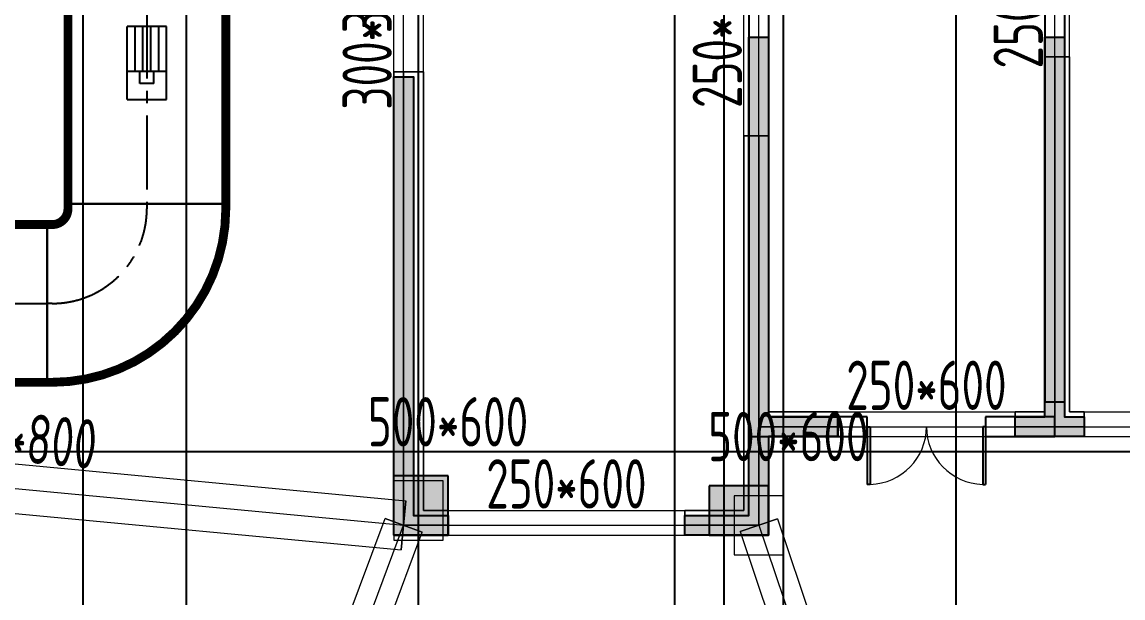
# Model space of a CAD drawing. Extents: x 369444 to 684549, y -549309 to 575337.
# Drawn here: x 559906 to 571067, y 448719 to 454562 of the extents above; entities that cross this region are included whole.
import ezdxf

# ---------------------------------------------------------------- set-up
doc = ezdxf.new("R2010")
doc.units = 0
doc.header["$LTSCALE"] = 1000
doc.header["$MEASUREMENT"] = 0
doc.linetypes.add('CENTER2', pattern=[1.125, 0.75, -0.125, 0.125, -0.125])
for name, color, linetype, lineweight, true_color in [('-1-0-1', 7, 'Continuous', 0, 0xc0c0c0), ('-1-1-2', 7, 'Continuous', 0, 0xc0c0c0), ('-2-0-1', 1, 'Continuous', 0, 0xff0000), ('-2-1-2', 9, 'Continuous', 0, 0x808080), ('1-6-1', 7, 'Continuous', 0, 0x55ff55), ('1-6-2', 7, 'Continuous', 0, 0x55ff55), ('11-6-1', 2, 'Continuous', 0, 0xffff00), ('11-6-2', 2, 'Continuous', 0, 0xffff00), ('11-6-5', 2, 'Continuous', 0, 0xffff00), ('12-6-1', 4, 'Continuous', 0, 0x00ffff), ('12-6-2', 4, 'Continuous', 0, 0x00ffff), ('12-6-5', 4, 'Continuous', 0, 0x00ffff)]:
    doc.layers.add(name, color=color, linetype=linetype, lineweight=lineweight, true_color=true_color)
for name, color, linetype in [('A-WALL-HATCH', 8, 'Continuous'), ('COLUMN', 9, 'Continuous'), ('DOTE', 1, 'Continuous'), ('DUCT-排烟中心线', 5, 'CENTER2'), ('DUCT-排烟法兰', 4, 'Continuous'), ('DUCT-排烟管', 2, 'Continuous'), ('DUCT-排烟管端线', 4, 'Continuous'), ('SURFACE', 6, 'Continuous'), ('WALL', 9, 'Continuous'), ('WINDOW', 4, 'Continuous'), ('砼墙', 151, 'Continuous'), ('风管标注', 3, 'Continuous')]:
    doc.layers.add(name, color=color, linetype=linetype)
doc.styles.add('yjkcad', font='yjkeng.shx', dxfattribs={"width": 0.7, "height": 250, "bigfont": 'yjkchn.shx'})

# ---------------------------------------------------------------- blocks, each defined once
blk = doc.blocks.new('$DorLib2D$00000002')
for p, q in [((-0.5, 0), (-0.5, 0.4875)), ((-0.475, 0.4875), (-0.5, 0.4875)), ((-0.475, 0), (-0.475, 0.4875)), ((0.475, 0), (0.475, 0.4875)), ((0.475, 0.4875), (0.5, 0.4875)), ((0.5, 0), (0.5, 0.4875)), ((-0.5, 0), (-0.475, 0)), ((0.5, 0), (0.475, 0))]:
    blk.add_line(p, q)
at = {"lineweight": 13}
for centre, start, end in [((-0.4875, 0), 0, 88.53072), ((0.4875, 0), 91.46928, 180)]:
    blk.add_arc(centre, 0.4875, start, end, dxfattribs=at)
blk = doc.blocks.new('N-风管')
at = {"color": 0, "linetype": 'Continuous'}
for p, q in [((38489396927.933502, 3905548248.807505, 2600.00001), (38489396927.933502, 3905548989.807505, 2600.00001)), ((38489397007.933502, 3905548533.796105, 2600.00001), (38489397007.933502, 3905548989.807505, 2600.00001)), ((38489397087.933502, 3905548533.796105, 2600.00001), (38489397087.933502, 3905548989.807505, 2600.00001)), ((38489397167.933502, 3905548533.796105, 2600.00001), (38489397167.933502, 3905548989.807505, 2600.00001)), ((38489397247.933502, 3905548533.796105, 2600.00001), (38489397247.933502, 3905548989.807505, 2600.00001)), ((38489397055.933502, 3905548413.013105, 2600.00001), (38489397055.933502, 3905548533.796105, 2600.00001))]:
    blk.add_line(p, q, dxfattribs=at)
at = {"color": 0}
for p, q in [((38489397327.933502, 3905548989.807505, 2600.00001), (38489396927.933502, 3905548989.807505, 2600.00001)), ((38489397327.933502, 3905548248.807505, 2600.00001), (38489397327.933502, 3905548989.807505, 2600.00001)), ((38489397327.933502, 3905548533.796105, 2600.00001), (38489396927.933502, 3905548533.796105, 2600.00001)), ((38489397199.933502, 3905548413.013105, 2600.00001), (38489397199.933502, 3905548533.796105, 2600.00001)), ((38489397199.933502, 3905548413.013105, 2600.00001), (38489397055.933502, 3905548413.013105, 2600.00001)), ((38489396927.933502, 3905548248.807505, 2600.00001), (38489397327.933502, 3905548248.807505, 2600.00001))]:
    blk.add_line(p, q, dxfattribs=at)
at = {"layer": 'DUCT-排烟中心线', "color": 0}
for p, q in [((38489397127.934921, 3905550337.100437), (38489397127.844254, 3905547190.673002)), ((38489397127.844238, 3905547190.473002), (38489397127.842827, 3905547140.473002)), ((38489394640.664337, 3905546180.5), (38489396117.642838, 3905546180.5)), ((38489396167.842827, 3905546180.5), (38489396117.842827, 3905546180.5))]:
    blk.add_line(p, q, dxfattribs=at)
blk.add_arc((38489396167.842842, 3905547140.499999), 959.999993, 269.9999995464, 359.9983887584, dxfattribs=at)
at = {"layer": 'DUCT-排烟法兰', "color": 0}
for p, q in [((38489397967.844254, 3905547190.540959), (38489396287.844254, 3905547190.605046)), ((38489396117.742844, 3905547020.5), (38489396117.742844, 3905545340.5))]:
    blk.add_line(p, q, dxfattribs=at)
at = {"layer": 'DUCT-排烟管', "color": 0, "const_width": 90}
for points in [[(38489396327.934921, 3905550337.123491), (38489396327.844254, 3905547190.696057)], [(38489397927.844254, 3905547190.649948), (38489397927.934921, 3905550337.077382)], [(38489396327.842827, 3905547140.495502), (38489396327.844238, 3905547190.495502)], [(38489397927.844238, 3905547190.450503), (38489397927.842827, 3905547140.450503)], [(38489396117.642838, 3905546980.5), (38489394640.664337, 3905546980.5)], [(38489396117.842827, 3905546980.5), (38489396167.842827, 3905546980.5)], [(38489394640.664337, 3905545380.5), (38489396117.642838, 3905545380.5)], [(38489396167.842827, 3905545380.5), (38489396117.842827, 3905545380.5)]]:
    blk.add_lwpolyline(points, dxfattribs=at)
at = {"layer": 'DUCT-排烟管', "color": 0, "extrusion": (0, 0, -1), "const_width": 90}
for points in [[(-38489396327.842827, 3905547140.495502, 0.4142052848), (-38489396167.842827, 3905546980.499993)], [(-38489397927.842827, 3905547140.450503, 0.4142053249), (-38489396167.842827, 3905545380.500002)]]:
    blk.add_lwpolyline(points, format="xyb", dxfattribs=at)
at = {"layer": 'DUCT-排烟管端线', "color": 0}
for p, q in [((38489397927.844238, 3905547190.450503), (38489396327.844238, 3905547190.495502)), ((38489396327.844254, 3905547190.696057), (38489397927.844254, 3905547190.649948)), ((38489396117.642838, 3905545380.5), (38489396117.642838, 3905546980.5)), ((38489396117.842827, 3905545380.5), (38489396117.842827, 3905546980.5))]:
    blk.add_line(p, q, dxfattribs=at)

msp = doc.modelspace()

# ---------------------------------------------------------------- hatches: boundary and pattern name
at = {"layer": 'A-WALL-HATCH'}
for points in [[(563673.3, 449357), (564224.7, 449357), (564224.7, 449957), (563673.3, 449957)], [(566873.3, 449357), (567473.3, 449357), (567473.3, 449857), (566873.3, 449857)]]:
    msp.add_hatch(color=256, dxfattribs=at).paths.add_polyline_path(points)
at = {"layer": 'SURFACE'}
h = msp.add_hatch(color=8, dxfattribs=at)
h.dxf.hatch_style = 1
h.paths.add_polyline_path([(568174.5, 450357), (567474.5, 450357), (567474.5, 449357), (566624.5, 449357), (566624.5, 449557), (567274.5, 449557), (567274.5, 450557), (567274.5, 454407), (567474.5, 454407), (567474.5, 450557), (568174.5, 450557)])
h = msp.add_hatch(color=8, dxfattribs=at)
h.dxf.hatch_style = 1
h.paths.add_polyline_path([(570474.5, 454407), (570474.5, 450557), (570674.5, 450557), (570674.5, 450357), (570274.5, 450357), (569974.5, 450357), (569974.5, 450557), (570274.5, 450557), (570274.5, 454407)])
h = msp.add_hatch(color=8, dxfattribs=at)
h.dxf.hatch_style = 1
h.paths.add_polyline_path([(564224.5, 449557), (564224.5, 449357), (563674.5, 449357), (563674.5, 454007), (563874.5, 454007), (563874.5, 449557)])

# ---------------------------------------------------------------- linework, layer by layer
at = {"layer": '-1-0-1', "color": 0}
for p in [(570374.3, 454206.9, -3600), (563774.3, 454056.9, -3600), (563774.3, 453406.9, -3600), (567374.3, 453406.9, -3600), (567374.3, 450456.9, -3600), (568174.3, 450456.9, -3600), (569974.3, 450456.9, -3600), (570374.3, 450456.9, -3600), (570674.3, 450456.9, -3600), (563774.3, 449456.9, -3600), (564224.3, 449456.9, -3600), (566624.3, 449456.9, -3600), (567374.3, 449456.9, -3600)]:
    msp.add_point(p, dxfattribs=at)
at = {"layer": '-1-1-2', "color": 0}
for p, q in [((570374.3, 454206.9, -3600), (570374.3, 454206.9)), ((563774.3, 454056.9, -3600), (563774.3, 454056.9)), ((563774.3, 453406.9, -3600), (563774.3, 453406.9)), ((567374.3, 453406.9, -3600), (567374.3, 453406.9)), ((567374.3, 450456.9, -3600), (567374.3, 450456.9)), ((568174.3, 450456.9, -3600), (568174.3, 450456.9)), ((569974.3, 450456.9, -3600), (569974.3, 450456.9)), ((570374.3, 450456.9, -3600), (570374.3, 450456.9)), ((570674.3, 450456.9, -3600), (570674.3, 450456.9)), ((563774.3, 449456.9, -3600), (563774.3, 449456.9)), ((564224.3, 449456.9, -3600), (564224.3, 449456.9)), ((566624.3, 449456.9, -3600), (566624.3, 449456.9)), ((567374.3, 449456.9, -3600), (567374.3, 449456.9))]:
    msp.add_line(p, q, dxfattribs=at)
at = {"layer": '-2-0-1', "color": 0}
for p, q in [((567374.3, 453406.9, -3600), (567374.3, 455606.9, -3600)), ((570374.3, 454206.9, -3600), (570374.3, 455606.9, -3600)), ((563774.3, 454056.9, -3600), (563774.3, 454907.1, -3600)), ((570374.3, 450456.9, -3600), (570374.3, 454206.9, -3600)), ((563774.3, 453406.9, -3600), (563774.3, 454056.9, -3600)), ((563774.3, 449456.9, -3600), (563774.3, 453406.9, -3600)), ((567374.3, 450456.9, -3600), (567374.3, 453406.9, -3600)), ((567374.3, 449456.9, -3600), (567374.3, 450456.9, -3600)), ((567374.3, 450456.9, -3600), (568174.3, 450456.9, -3600)), ((568174.3, 450456.9, -3600), (569974.3, 450456.9, -3600)), ((569974.3, 450456.9, -3600), (570374.3, 450456.9, -3600)), ((570374.3, 450456.9, -3600), (570674.3, 450456.9, -3600)), ((570674.3, 450456.9, -3600), (573374.3, 450456.9, -3600)), ((555824.3, 450207.1, -3600), (563774.3, 449456.9, -3600)), ((561574.3, 443557.1, -3600), (563774.3, 449456.9, -3600)), ((563774.3, 449456.9, -3600), (564224.3, 449456.9, -3600)), ((564224.3, 449456.9, -3600), (566624.3, 449456.9, -3600)), ((566624.3, 449456.9, -3600), (567374.3, 449456.9, -3600)), ((567374.3, 449456.9, -3600), (569374.3, 443557.1, -3600))]:
    msp.add_line(p, q, dxfattribs=at)
at = {"layer": '-2-1-2', "color": 0}
for p, q in [((567374.3, 453406.9), (567374.3, 455606.9)), ((570374.3, 454206.9), (570374.3, 455606.9)), ((563774.3, 454056.9), (563774.3, 454907.1)), ((570374.3, 450456.9), (570374.3, 454206.9)), ((563774.3, 453406.9), (563774.3, 454056.9)), ((563774.3, 449456.9), (563774.3, 453406.9)), ((567374.3, 450456.9), (567374.3, 453406.9)), ((567374.3, 449456.9), (567374.3, 450456.9)), ((567374.3, 450456.9), (568174.3, 450456.9)), ((568174.3, 450456.9), (569974.3, 450456.9)), ((569974.3, 450456.9), (570374.3, 450456.9)), ((570374.3, 450456.9), (570674.3, 450456.9)), ((570674.3, 450456.9), (573374.3, 450456.9)), ((555824.3, 450207.1), (563774.3, 449456.9)), ((561574.3, 443557.1), (563774.3, 449456.9)), ((563774.3, 449456.9), (564224.3, 449456.9)), ((564224.3, 449456.9), (566624.3, 449456.9)), ((566624.3, 449456.9), (567374.3, 449456.9)), ((567374.3, 449456.9), (569374.3, 443557.1))]:
    msp.add_line(p, q, dxfattribs=at)
at = {"layer": '1-6-1', "color": 0}
for p, q in [((570274.3, 454206.9, -3600), (570274.3, 450606.9, -3600)), ((570274.3, 454206.9), (570274.3, 454206.9, -3600)), ((570274.3, 450606.9), (570274.3, 454206.9)), ((570274.3, 454206.9, -3600), (570274.3, 454206.9)), ((570524.3, 454206.9, -3600), (570274.3, 454206.9, -3600)), ((570274.3, 454206.9), (570524.3, 454206.9)), ((570524.3, 454206.9), (570524.3, 450606.9)), ((570524.3, 454206.9, -3600), (570524.3, 454206.9)), ((570524.3, 450606.9, -3600), (570524.3, 454206.9, -3600)), ((570524.3, 454206.9), (570524.3, 454206.9, -3600)), ((563674.3, 454056.9, -3600), (563674.3, 453406.9, -3600)), ((563674.3, 454056.9), (563674.3, 454056.9, -3600)), ((563674.3, 453406.9), (563674.3, 454056.9)), ((563674.3, 454056.9, -3600), (563674.3, 454056.9)), ((563974.3, 454056.9, -3600), (563674.3, 454056.9, -3600)), ((563674.3, 454056.9), (563974.3, 454056.9)), ((563974.3, 454056.9), (563974.3, 453406.9)), ((563974.3, 454056.9, -3600), (563974.3, 454056.9)), ((563974.3, 453406.9, -3600), (563974.3, 454056.9, -3600)), ((563974.3, 454056.9), (563974.3, 454056.9, -3600)), ((563674.3, 453406.9, -3600), (563674.3, 453406.9)), ((563674.3, 453406.9, -3600), (563674.3, 449356.9, -3600)), ((563674.3, 453406.9), (563674.3, 453406.9, -3600)), ((563674.3, 449356.9), (563674.3, 453406.9)), ((563974.3, 453406.9), (563974.3, 453406.9, -3600)), ((563974.3, 453406.9), (563974.3, 449606.9)), ((563974.3, 453406.9, -3600), (563974.3, 453406.9)), ((563974.3, 449606.9, -3600), (563974.3, 453406.9, -3600)), ((567224.3, 453406.9, -3600), (567224.3, 450456.9, -3600)), ((567224.3, 453406.9), (567224.3, 453406.9, -3600)), ((567224.3, 450456.9), (567224.3, 453406.9)), ((567224.3, 453406.9, -3600), (567224.3, 453406.9)), ((567474.3, 453406.9, -3600), (567224.3, 453406.9, -3600)), ((567224.3, 453406.9), (567474.3, 453406.9)), ((567474.3, 453406.9), (567474.3, 450606.9)), ((567474.3, 453406.9, -3600), (567474.3, 453406.9)), ((567474.3, 450606.9, -3600), (567474.3, 453406.9, -3600)), ((567474.3, 453406.9), (567474.3, 453406.9, -3600)), ((567474.3, 450606.9), (567474.3, 450606.9, -3600)), ((567474.3, 450606.9, -3600), (567474.3, 450606.9)), ((568174.3, 450606.9, -3600), (567474.3, 450606.9, -3600)), ((567474.3, 450606.9), (568174.3, 450606.9)), ((568174.3, 450606.9), (568174.3, 450606.9, -3600)), ((568174.3, 450606.9, -3600), (568174.3, 450606.9)), ((568174.3, 450356.9, -3600), (568174.3, 450606.9, -3600)), ((568174.3, 450606.9), (568174.3, 450356.9)), ((569974.3, 450606.9, -3600), (569974.3, 450606.9)), ((570274.3, 450606.9, -3600), (569974.3, 450606.9, -3600)), ((569974.3, 450606.9), (570274.3, 450606.9)), ((569974.3, 450606.9, -3600), (569974.3, 450356.9, -3600)), ((569974.3, 450606.9), (569974.3, 450606.9, -3600)), ((569974.3, 450356.9), (569974.3, 450606.9)), ((570274.3, 450606.9, -3600), (570274.3, 450606.9)), ((570274.3, 450606.9), (570274.3, 450606.9, -3600)), ((570524.3, 450606.9, -3600), (570524.3, 450606.9)), ((570674.3, 450606.9, -3600), (570524.3, 450606.9, -3600)), ((570524.3, 450606.9), (570674.3, 450606.9)), ((570524.3, 450606.9), (570524.3, 450606.9, -3600)), ((570674.3, 450606.9), (570674.3, 450606.9, -3600)), ((570674.3, 450606.9, -3600), (570674.3, 450606.9)), ((570674.3, 450356.9, -3600), (570674.3, 450606.9, -3600)), ((570674.3, 450606.9), (570674.3, 450356.9)), ((567224.3, 450456.9, -3600), (567224.3, 450456.9)), ((567224.3, 450456.9, -3600), (567224.3, 449606.9, -3600)), ((567224.3, 450456.9), (567224.3, 450456.9, -3600)), ((567224.3, 449606.9), (567224.3, 450456.9)), ((567474.3, 450356.9), (567474.3, 449356.9)), ((567474.3, 450356.9, -3600), (567474.3, 450356.9)), ((567474.3, 449356.9, -3600), (567474.3, 450356.9, -3600)), ((567474.3, 450356.9), (567474.3, 450356.9, -3600)), ((568174.3, 450356.9), (567474.3, 450356.9)), ((567474.3, 450356.9, -3600), (568174.3, 450356.9, -3600)), ((568174.3, 450356.9, -3600), (568174.3, 450356.9)), ((568174.3, 450356.9), (568174.3, 450356.9, -3600)), ((569974.3, 450356.9), (569974.3, 450356.9, -3600)), ((570374.3, 450356.9), (569974.3, 450356.9)), ((569974.3, 450356.9, -3600), (570374.3, 450356.9, -3600)), ((569974.3, 450356.9, -3600), (569974.3, 450356.9)), ((570374.3, 450356.9), (570374.3, 450356.9, -3600)), ((570674.3, 450356.9), (570374.3, 450356.9)), ((570374.3, 450356.9, -3600), (570674.3, 450356.9, -3600)), ((570374.3, 450356.9, -3600), (570374.3, 450356.9)), ((570674.3, 450356.9, -3600), (570674.3, 450356.9)), ((570674.3, 450356.9), (570674.3, 450356.9, -3600)), ((563974.3, 449606.9), (563974.3, 449606.9, -3600)), ((563974.3, 449606.9, -3600), (563974.3, 449606.9)), ((564224.3, 449606.9, -3600), (563974.3, 449606.9, -3600)), ((563974.3, 449606.9), (564224.3, 449606.9)), ((564224.3, 449606.9), (564224.3, 449606.9, -3600)), ((564224.3, 449606.9, -3600), (564224.3, 449606.9)), ((564224.3, 449356.9, -3600), (564224.3, 449606.9, -3600)), ((564224.3, 449606.9), (564224.3, 449356.9)), ((566624.3, 449606.9, -3600), (566624.3, 449606.9)), ((567224.3, 449606.9, -3600), (566624.3, 449606.9, -3600)), ((566624.3, 449606.9), (567224.3, 449606.9)), ((566624.3, 449606.9, -3600), (566624.3, 449356.9, -3600)), ((566624.3, 449606.9), (566624.3, 449606.9, -3600)), ((566624.3, 449356.9), (566624.3, 449606.9)), ((567224.3, 449606.9, -3600), (567224.3, 449606.9)), ((567224.3, 449606.9), (567224.3, 449606.9, -3600)), ((563674.3, 449356.9, -3600), (563674.3, 449356.9)), ((563674.3, 449356.9), (563674.3, 449356.9, -3600)), ((564224.3, 449356.9), (563674.3, 449356.9)), ((563674.3, 449356.9, -3600), (564224.3, 449356.9, -3600)), ((564224.3, 449356.9, -3600), (564224.3, 449356.9)), ((564224.3, 449356.9), (564224.3, 449356.9, -3600)), ((566624.3, 449356.9), (566624.3, 449356.9, -3600)), ((567474.3, 449356.9), (566624.3, 449356.9)), ((566624.3, 449356.9, -3600), (567474.3, 449356.9, -3600)), ((566624.3, 449356.9, -3600), (566624.3, 449356.9)), ((567474.3, 449356.9), (567474.3, 449356.9, -3600)), ((567474.3, 449356.9, -3600), (567474.3, 449356.9))]:
    msp.add_line(p, q, dxfattribs=at)
at = {"layer": '1-6-2', "color": 0}
for p, q in [((570374.3, 454206.9), (570374.3, 450456.9)), ((570374.3, 454206.9, -3600), (570374.3, 454206.9)), ((570374.3, 450456.9, -3600), (570374.3, 454206.9, -3600)), ((563774.3, 454056.9), (563774.3, 453406.9)), ((563774.3, 454056.9, -3600), (563774.3, 454056.9)), ((563774.3, 453406.9, -3600), (563774.3, 454056.9, -3600)), ((563774.3, 453406.9), (563774.3, 453406.9, -3600)), ((563774.3, 453406.9), (563774.3, 449456.9)), ((563774.3, 453406.9, -3600), (563774.3, 453406.9)), ((563774.3, 449456.9, -3600), (563774.3, 453406.9, -3600)), ((567374.3, 453406.9), (567374.3, 450456.9)), ((567374.3, 453406.9, -3600), (567374.3, 453406.9)), ((567374.3, 450456.9, -3600), (567374.3, 453406.9, -3600)), ((567374.3, 450456.9), (567374.3, 450456.9, -3600)), ((567374.3, 450456.9), (567374.3, 449456.9)), ((567374.3, 450456.9, -3600), (567374.3, 450456.9)), ((567374.3, 449456.9, -3600), (567374.3, 450456.9, -3600)), ((567374.3, 450456.9), (567374.3, 450456.9, -3600)), ((568174.3, 450456.9), (567374.3, 450456.9)), ((567374.3, 450456.9, -3600), (568174.3, 450456.9, -3600)), ((568174.3, 450456.9, -3600), (568174.3, 450456.9)), ((569974.3, 450456.9), (569974.3, 450456.9, -3600)), ((570374.3, 450456.9), (569974.3, 450456.9)), ((569974.3, 450456.9, -3600), (570374.3, 450456.9, -3600)), ((570374.3, 450456.9), (570374.3, 450456.9, -3600)), ((570674.3, 450456.9), (570374.3, 450456.9)), ((570374.3, 450456.9, -3600), (570674.3, 450456.9, -3600)), ((570374.3, 450456.9), (570374.3, 450456.9, -3600)), ((570374.3, 450456.9, -3600), (570374.3, 450456.9)), ((570674.3, 450456.9, -3600), (570674.3, 450456.9)), ((563774.3, 449456.9), (563774.3, 449456.9, -3600)), ((563774.3, 449456.9), (563774.3, 449456.9, -3600)), ((564224.3, 449456.9), (563774.3, 449456.9)), ((563774.3, 449456.9, -3600), (564224.3, 449456.9, -3600)), ((564224.3, 449456.9, -3600), (564224.3, 449456.9)), ((566624.3, 449456.9), (566624.3, 449456.9, -3600)), ((567374.3, 449456.9), (566624.3, 449456.9)), ((566624.3, 449456.9, -3600), (567374.3, 449456.9, -3600)), ((567374.3, 449456.9), (567374.3, 449456.9, -3600)), ((567374.3, 449456.9, -3600), (567374.3, 449456.9))]:
    msp.add_line(p, q, dxfattribs=at)
at = {"layer": '11-6-1', "color": 0}
for p, q in [((563674.3, 449906.9), (563674.3, 449306.9)), ((564174.3, 449906.9), (563674.3, 449906.9)), ((563674.3, 449906.9, -3600), (563674.3, 449306.9, -3600)), ((564174.3, 449906.9, -3600), (563674.3, 449906.9, -3600)), ((563674.3, 449906.9, -3600), (563674.3, 449906.9)), ((564174.3, 449306.9), (564174.3, 449906.9)), ((564174.3, 449306.9, -3600), (564174.3, 449906.9, -3600)), ((564174.3, 449906.9, -3600), (564174.3, 449906.9)), ((567124.3, 449756.9), (567124.3, 449156.9)), ((567624.3, 449756.9), (567124.3, 449756.9)), ((567124.3, 449756.9, -3600), (567124.3, 449156.9, -3600)), ((567624.3, 449756.9, -3600), (567124.3, 449756.9, -3600)), ((567124.3, 449756.9, -3600), (567124.3, 449756.9)), ((567624.3, 449156.9), (567624.3, 449756.9)), ((567624.3, 449156.9, -3600), (567624.3, 449756.9, -3600)), ((567624.3, 449756.9, -3600), (567624.3, 449756.9)), ((563674.3, 449306.9), (564174.3, 449306.9)), ((563674.3, 449306.9, -3600), (564174.3, 449306.9, -3600)), ((563674.3, 449306.9, -3600), (563674.3, 449306.9)), ((564174.3, 449306.9, -3600), (564174.3, 449306.9)), ((567124.3, 449156.9), (567624.3, 449156.9)), ((567124.3, 449156.9, -3600), (567624.3, 449156.9, -3600)), ((567124.3, 449156.9, -3600), (567124.3, 449156.9)), ((567624.3, 449156.9, -3600), (567624.3, 449156.9))]:
    msp.add_line(p, q, dxfattribs=at)
at = {"layer": '11-6-2', "color": 0}
for p, q in [((563774.3, 449456.9, -3600), (563774.3, 449456.9)), ((567374.3, 449456.9, -3600), (567374.3, 449456.9))]:
    msp.add_line(p, q, dxfattribs=at)
at = {"layer": '12-6-1', "color": 0}
for p, q in [((567224.3, 453406.9), (567224.3, 455606.9)), ((567224.3, 453406.9, -400), (567224.3, 455606.9, -400)), ((567474.3, 453406.9), (567474.3, 455606.9)), ((567474.3, 453406.9, -400), (567474.3, 455606.9, -400)), ((570274.3, 454206.9), (570274.3, 455606.9)), ((570274.3, 454206.9, -400), (570274.3, 455606.9, -400)), ((570524.3, 454206.9), (570524.3, 455606.9)), ((570524.3, 454206.9, -400), (570524.3, 455606.9, -400)), ((563674.3, 454056.9), (563674.3, 454907.1)), ((563674.3, 454056.9, -600), (563674.3, 454907.1, -600)), ((563974.3, 454056.9), (563974.3, 454907.1)), ((563974.3, 454056.9, -600), (563974.3, 454907.1, -600)), ((570274.3, 454206.9), (570524.3, 454206.9)), ((570274.3, 454206.9, -400), (570274.3, 454206.9)), ((570524.3, 454206.9, -400), (570274.3, 454206.9, -400)), ((570524.3, 454206.9), (570524.3, 454206.9, -400)), ((563674.3, 454056.9), (563974.3, 454056.9)), ((563674.3, 454056.9, -600), (563674.3, 454056.9)), ((563974.3, 454056.9, -600), (563674.3, 454056.9, -600)), ((563974.3, 454056.9), (563974.3, 454056.9, -600)), ((567224.3, 453406.9), (567474.3, 453406.9)), ((567224.3, 453406.9, -400), (567224.3, 453406.9)), ((567474.3, 453406.9, -400), (567224.3, 453406.9, -400)), ((567474.3, 453406.9), (567474.3, 453406.9, -400)), ((568174.3, 450606.9), (568174.3, 450356.9)), ((568174.3, 450606.9, -600), (568174.3, 450606.9)), ((568174.3, 450356.9, -600), (568174.3, 450606.9, -600)), ((568174.3, 450606.9), (569974.3, 450606.9)), ((568174.3, 450606.9, -600), (569974.3, 450606.9, -600)), ((569974.3, 450606.9), (569974.3, 450356.9)), ((569974.3, 450606.9, -600), (569974.3, 450606.9)), ((569974.3, 450356.9, -600), (569974.3, 450606.9, -600)), ((570674.3, 450606.9), (570674.3, 450356.9)), ((570674.3, 450606.9, -600), (570674.3, 450606.9)), ((570674.3, 450356.9, -600), (570674.3, 450606.9, -600)), ((570674.3, 450606.9), (573374.3, 450606.9)), ((570674.3, 450606.9, -600), (573374.3, 450606.9, -600)), ((555847.8, 450455.9), (563797.8, 449705.8)), ((555847.8, 450455.9, -800), (563797.8, 449705.8, -800)), ((568174.3, 450356.9), (568174.3, 450356.9, -600)), ((568174.3, 450356.9), (569974.3, 450356.9)), ((568174.3, 450356.9, -600), (569974.3, 450356.9, -600)), ((569974.3, 450356.9), (569974.3, 450356.9, -600)), ((570674.3, 450356.9), (570674.3, 450356.9, -600)), ((570674.3, 450356.9), (573374.3, 450356.9)), ((570674.3, 450356.9, -600), (573374.3, 450356.9, -600)), ((555800.8, 449958.2), (563750.8, 449208.1)), ((555800.8, 449958.2, -800), (563750.8, 449208.1, -800)), ((563797.8, 449705.8), (563750.8, 449208.1)), ((563750.8, 449208.1, -800), (563797.8, 449705.8, -800)), ((563797.8, 449705.8, -800), (563797.8, 449705.8)), ((564224.3, 449606.9), (564224.3, 449356.9)), ((564224.3, 449606.9, -600), (564224.3, 449606.9)), ((564224.3, 449356.9, -600), (564224.3, 449606.9, -600)), ((564224.3, 449606.9), (566624.3, 449606.9)), ((564224.3, 449606.9, -600), (566624.3, 449606.9, -600)), ((566624.3, 449606.9), (566624.3, 449356.9)), ((566624.3, 449606.9, -600), (566624.3, 449606.9)), ((566624.3, 449356.9, -600), (566624.3, 449606.9, -600)), ((561386.9, 443626.9), (563586.9, 449526.8)), ((561386.9, 443626.9, -800), (563586.9, 449526.8, -800)), ((563586.9, 449526.8), (563961.7, 449387.1)), ((563586.9, 449526.8, -800), (563586.9, 449526.8)), ((563961.7, 449387.1, -800), (563586.9, 449526.8, -800)), ((567563.7, 449521.2), (567184.9, 449392.7)), ((567184.9, 449392.7, -800), (567563.7, 449521.2, -800)), ((567563.7, 449521.2, -800), (567563.7, 449521.2)), ((567563.7, 449521.2), (569563.7, 443621.3)), ((567563.7, 449521.2, -800), (569563.7, 443621.3, -800)), ((561761.7, 443487.2), (563961.7, 449387.1)), ((561761.7, 443487.2, -800), (563961.7, 449387.1, -800)), ((563961.7, 449387.1), (563961.7, 449387.1, -800)), ((564224.3, 449356.9), (564224.3, 449356.9, -600)), ((564224.3, 449356.9), (566624.3, 449356.9)), ((564224.3, 449356.9, -600), (566624.3, 449356.9, -600)), ((566624.3, 449356.9), (566624.3, 449356.9, -600)), ((567184.9, 449392.7), (567184.9, 449392.7, -800)), ((567184.9, 449392.7), (569184.9, 443492.8)), ((567184.9, 449392.7, -800), (569184.9, 443492.8, -800)), ((563750.8, 449208.1), (563750.8, 449208.1, -800))]:
    msp.add_line(p, q, dxfattribs=at)
at = {"layer": '12-6-2', "color": 0}
for p, q in [((567374.3, 453406.9), (567374.3, 455606.9)), ((570374.3, 454206.9), (570374.3, 455606.9)), ((563774.3, 454056.9), (563774.3, 454907.1)), ((568174.3, 450456.9), (569974.3, 450456.9)), ((570674.3, 450456.9), (573374.3, 450456.9)), ((555824.3, 450207.1), (563774.3, 449456.9)), ((561574.3, 443557.1), (563774.3, 449456.9)), ((564224.3, 449456.9), (566624.3, 449456.9)), ((567374.3, 449456.9), (569374.3, 443557.1))]:
    msp.add_line(p, q, dxfattribs=at)
at = {"layer": 'COLUMN', "color": 8}
for p, q in [((564224.7, 449957), (563673.3, 449957)), ((563673.3, 449957), (563673.3, 449357)), ((564224.7, 449357), (564224.7, 449957)), ((567473.3, 449857), (566873.3, 449857)), ((566873.3, 449857), (566873.3, 449357)), ((567473.3, 449357), (567473.3, 449857)), ((563673.3, 449357), (564224.7, 449357)), ((566873.3, 449357), (567473.3, 449357))]:
    msp.add_line(p, q, dxfattribs=at)
at = {"layer": 'DOTE', "color": 8}
for p, q in [((560524.5, 59364.2), (560524.5, 476704.8)), ((561574.5, 59364.2), (561574.5, 476704.8)), ((563924.5, 261807), (563924.5, 476704.8)), ((566524.5, 59364.2), (566524.5, 476704.8)), ((567024.5, 59364.2), (567024.5, 476704.8)), ((567624.5, 59364.2), (567624.5, 476704.8)), ((569374.5, 261807), (569374.5, 476704.8))]:
    msp.add_line(p, q, dxfattribs=at)
at = {"layer": 'DOTE', "color": 8, "lineweight": -2}
msp.add_line((377844.4, 450207), (624570.9, 450207), dxfattribs=at)
at = {"layer": 'WALL'}
for p, q in [((567274.6, 455457), (567274.6, 450357)), ((567474.6, 455457), (567474.6, 450557)), ((570274.6, 455457), (570274.6, 450707)), ((570474.6, 455457), (570474.6, 450707)), ((570474.6, 450707), (570274.6, 450707)), ((568474.6, 450557), (567474.6, 450557)), ((568474.6, 450357), (568474.6, 450557)), ((570374.6, 450557), (569674.6, 450557)), ((569674.6, 450557), (569674.6, 450357)), ((570374.6, 450357), (570374.6, 450557)), ((567274.6, 450357), (568474.6, 450357)), ((569674.6, 450357), (570374.6, 450357))]:
    msp.add_line(p, q, dxfattribs=at)
at = {"layer": '砼墙', "color": 8, "ltscale": 1}
for points in [[(568174.5, 450357), (567474.5, 450357), (567474.5, 449357), (566624.5, 449357), (566624.5, 449557), (567274.5, 449557), (567274.5, 450557), (567274.5, 454407), (567474.5, 454407), (567474.5, 450557)], [(567474.5, 450557), (568174.5, 450557), (568174.5, 450357)]]:
    msp.add_lwpolyline(points, dxfattribs=at)
for points in [[(570474.5, 454407), (570474.5, 450557), (570674.5, 450557), (570674.5, 450357), (570274.5, 450357), (569974.5, 450357), (569974.5, 450557), (570274.5, 450557), (570274.5, 454407)], [(564224.5, 449557), (564224.5, 449357), (563674.5, 449357), (563674.5, 454007), (563874.5, 454007), (563874.5, 449557)]]:
    msp.add_lwpolyline(points, close=True, dxfattribs=at)

# ---------------------------------------------------------------- block references
at = {"layer": 'WINDOW', "xscale": 1200, "yscale": 1200, "zscale": 1200, "rotation": 180}
msp.add_blockref('$DorLib2D$00000002', (569074.6, 450457), dxfattribs=at)
at = {"layer": '风管标注', "color": 8}
msp.add_blockref('N-风管', (-38488835956.2, -3905094473.4), dxfattribs=at)

# ---------------------------------------------------------------- texts
at = {"layer": '11-6-5', "color": 0, "char_height": 500, "attachment_point": 8, "style": 'yjkcad'}
for insert in [(564224.3, 450256.9, -3600), (567674.3, 450106.9, -3600)]:
    msp.add_mtext('500*600', dxfattribs=dict(at, insert=insert))
at = {"layer": '12-6-5', "color": 0, "char_height": 500, "attachment_point": 8, "style": 'yjkcad'}
for s, insert, rotation in [('300*600', (563654.3, 455257), 90), ('250*400', (570254.3, 454906.9), 90), ('300*600', (563654.3, 454482), 90), ('250*400', (567204.3, 454506.9), 90), ('500*800', (559824.7, 450100.8), 354.60993)]:
    msp.add_mtext(s, dxfattribs=dict(at, insert=insert, rotation=rotation))
for insert in [(569074.3, 450626.9), (565424.3, 449626.9)]:
    msp.add_mtext('250*600', dxfattribs=dict(at, insert=insert))

doc.saveas('drawing.dxf')
